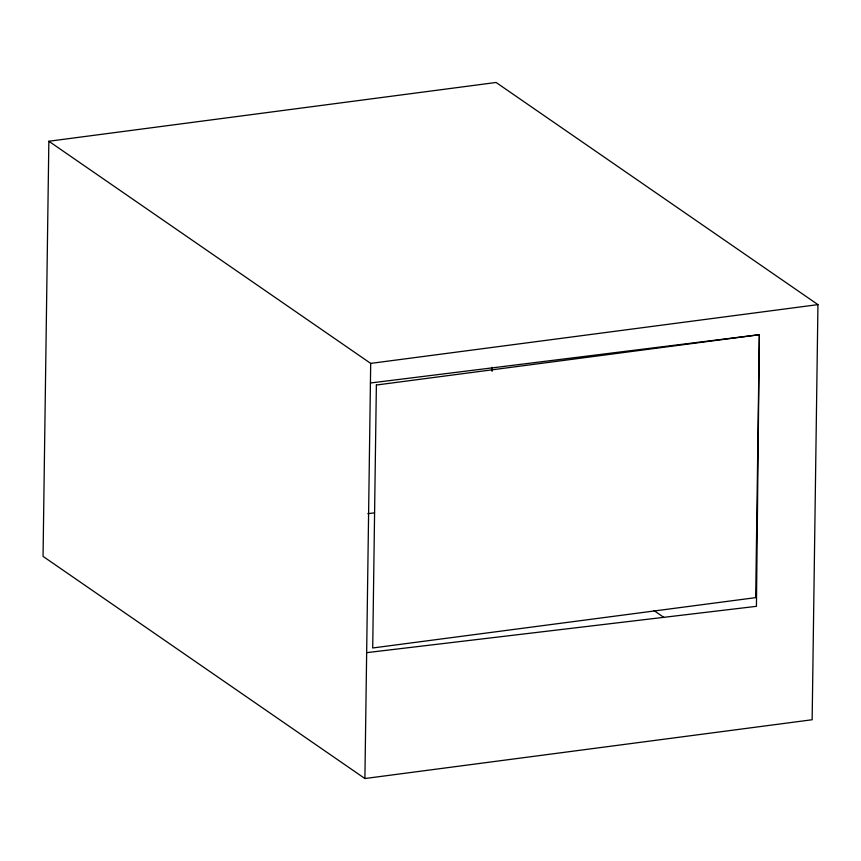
<?xml version="1.0" encoding="UTF-8"?>
<svg xmlns="http://www.w3.org/2000/svg" width="861" height="861" viewBox="0 0 861 861"><rect width="100%" height="100%" fill="white"/><g stroke="black" fill="none" stroke-linecap="round" stroke-linejoin="round"><path stroke-width="1.29" d="M48.851 141.247L43.05 556.378L364.903 778.527L812.149 719.753L817.95 304.622L496.097 82.473L48.851 141.247L370.693 363.396L817.95 304.622M364.903 778.527L370.693 363.396M492.072 371.317L492.126 367.292M367.841 513.705L374.503 512.822M370.424 382.994L759.37 334.703L756.432 606.327L366.657 652.649M653.994 610.589L663.949 617.455M376.375 385.028L372.705 647.978L755.689 597.642L759.359 334.703L376.375 385.028"/></g></svg>
